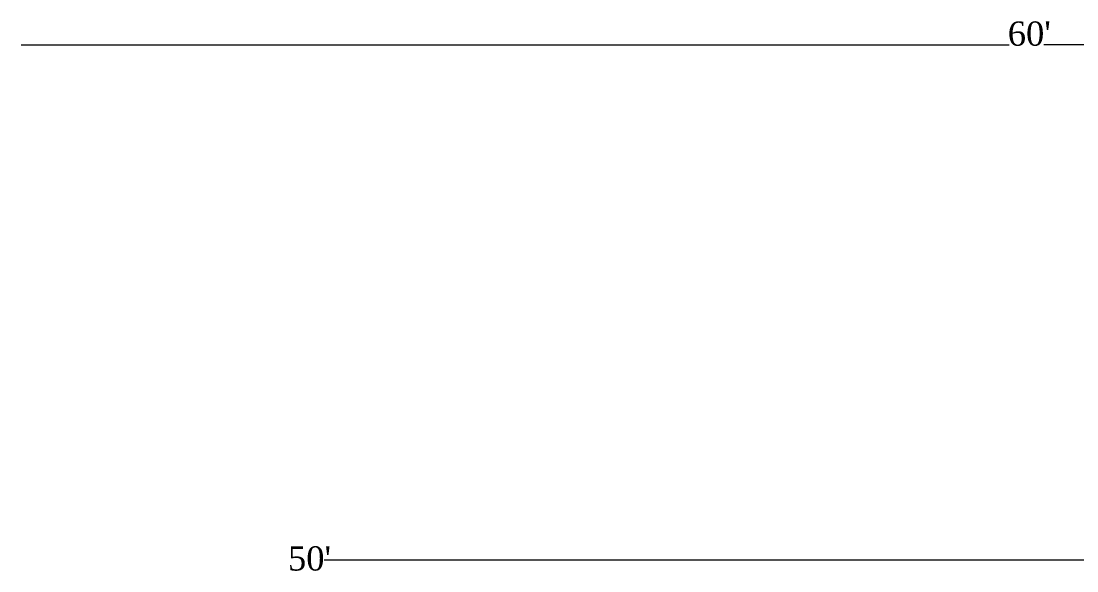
# Model space of a CAD drawing. Header units: feet. Extents: x 12482 to 12686, y -990 to -840.
# Drawn here: x 12486.93 to 12520.01, y -961.11 to -943.88 of the extents above; entities that cross this region are included whole.
import ezdxf

# ---------------------------------------------------------------- set-up
doc = ezdxf.new("R2010")
doc.units = ezdxf.units.FT
doc.layers.get('0').update_dxf_attribs({"true_color": 0xffffff})
doc.styles.add('Times New Roman$001H0', font='times.ttf')

msp = doc.modelspace()

# ---------------------------------------------------------------- linework, layer by layer
at = {"color": 32, "linetype": 'Continuous', "lineweight": 5, "true_color": 0xdd6e00, "transparency": 33554687}
for p, q in [((12486.92517, -944.62725), (12517.8842, -944.62725)), ((12547.89571, -944.62725), (12518.9759, -944.62725)), ((12521.2825, -960.76857), (12496.42053, -960.76857))]:
    msp.add_line(p, q, dxfattribs=at)

# ---------------------------------------------------------------- texts
at = {"color": 32, "true_color": 0xdd6e00, "transparency": 33554687, "style": 'Times New Roman$001H0'}
for s, p in [("60'", (12517.84151, -944.65058)), ("50'", (12495.28763, -961.09815))]:
    msp.add_text(s, height=0.757662, dxfattribs=at).set_placement(p)

doc.saveas('drawing.dxf')
